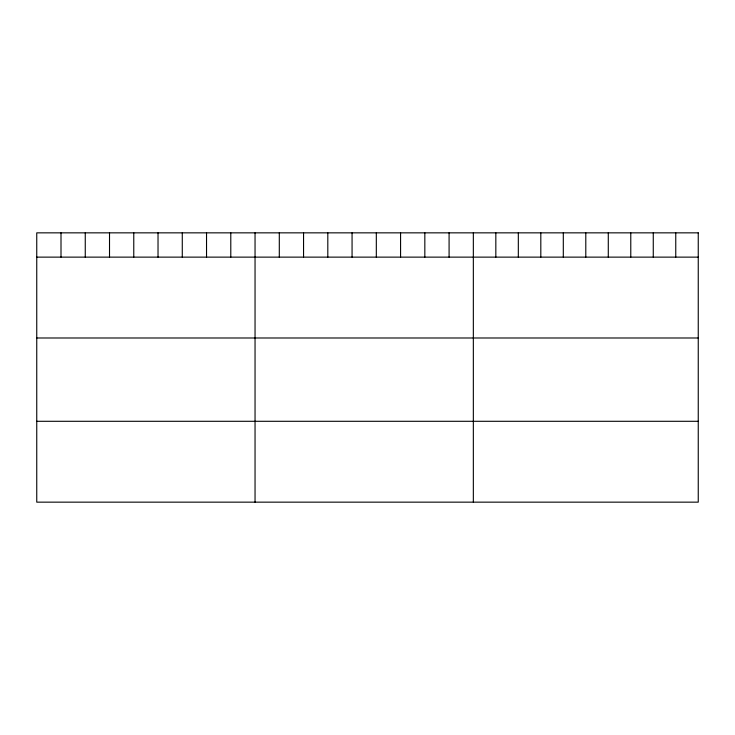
<?xml version="1.0" encoding="UTF-8"?>
<svg xmlns="http://www.w3.org/2000/svg" width="735" height="735" viewBox="0 0 735 735"><rect width="100%" height="100%" fill="white"/><g stroke="black" fill="none" stroke-linecap="round" stroke-linejoin="round"><path stroke-width="1.1" d="M36.75 257.131L698.25 257.131M36.75 337.99L698.25 337.99M36.75 421.293L698.25 421.293M675.759 232.848L675.759 257.131M653.268 232.848L653.268 257.131M630.777 232.848L630.777 257.131M608.286 232.848L608.286 257.131M585.795 232.848L585.795 257.131M563.304 232.848L563.304 257.131M540.813 232.848L540.813 257.131M518.322 232.848L518.322 257.131M495.831 232.848L495.831 257.131M473.34 232.848L473.34 502.152M449.085 232.848L449.085 257.131M424.83 232.848L424.83 257.131M400.575 232.848L400.575 257.131M376.32 232.848L376.32 257.131M352.065 232.848L352.065 257.131M327.81 232.848L327.81 257.131M303.555 232.848L303.555 257.131M279.3 232.848L279.3 257.131M255.045 232.848L255.045 502.152M230.79 232.848L230.79 257.131M206.535 232.848L206.535 257.131M182.28 232.848L182.28 257.131M158.025 232.848L158.025 257.131M133.77 232.848L133.77 257.131M109.515 232.848L109.515 257.131M85.26 232.848L85.26 257.131M61.005 232.848L61.005 257.131M698.25 232.848L36.75 232.848L36.75 502.152L698.25 502.152L698.25 232.848"/></g></svg>
